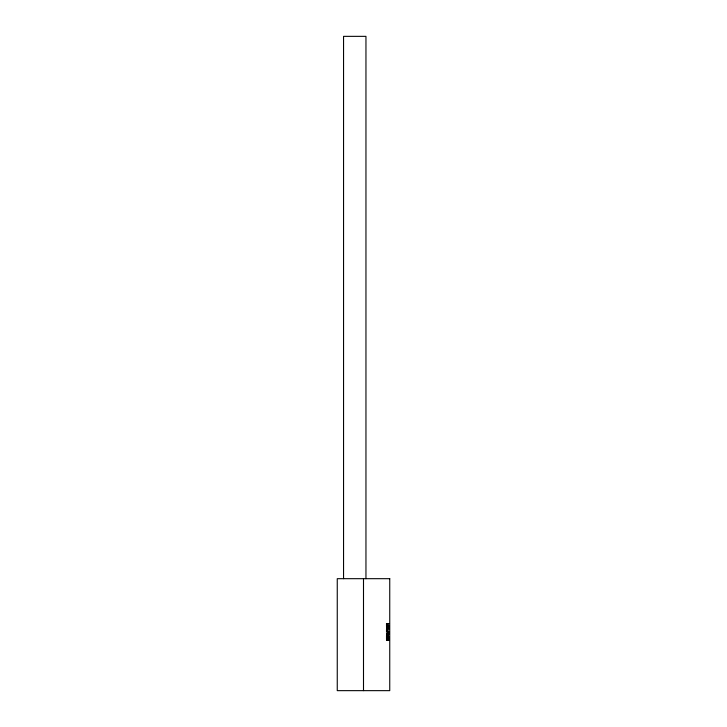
<?xml version="1.0" encoding="UTF-8"?>
<svg xmlns="http://www.w3.org/2000/svg" width="727" height="727" viewBox="0 0 727 727"><rect width="100%" height="100%" fill="white"/><g stroke="black" fill="none" stroke-linecap="round" stroke-linejoin="round"><path stroke-width="0.55" stroke-dasharray="3.63 2.73" d="M387.991 625.22L386.246 626.111L389.745 626.156L386.246 628.146L387.991 628.146M389.745 634.28L386.246 636.243L389.745 636.243L386.246 637.116L389.745 637.116L386.246 638.188L389.745 638.233L386.246 637.325L389.745 637.325L386.246 636.098L389.745 634.944L386.246 634.944L387.991 634.498M386.246 639.278L389.745 637.67L386.246 637.67L389.745 636.107L386.246 635.189L389.745 635.189L386.246 634.144L389.745 634.144L386.246 633.399L389.745 631.609L386.246 631.609L387.991 631.245M389.745 634.053L386.246 634.053L389.745 633.508L386.246 633.508L389.745 633.371L386.246 632.744L389.745 632.744L386.246 632.317L389.745 632.317L386.246 631.336L389.745 631.336L386.246 630.218L389.745 630.218L386.246 628.664L389.745 627.147M387.991 630.336L386.246 630.927L389.745 630.927M386.246 623.711L389.745 623.475L386.246 623.475L386.246 640.405L389.745 639.215L386.246 638.233M389.745 627.601L386.246 627.601L389.745 628.664L386.246 629.736L387.991 629.736M389.745 640.296L386.246 639.824L389.745 639.824L386.246 639.242L389.745 638.188M389.745 626.156L386.246 627.147L389.745 627.21L386.246 625.92L389.745 625.92L386.246 625.393L389.745 625.156L386.246 625.156L389.745 625.393L386.246 626.156M389.745 638.588L386.246 637.988L389.745 637.043L386.246 635.752L387.991 635.752M386.246 638.515L389.745 637.997L386.246 637.079L389.745 636.143L386.246 636.098L389.745 635.752M389.745 639.278L386.246 640.078L389.745 640.078L386.246 640.405M387.991 624.02L386.246 624.339L389.745 624.339M389.745 628.146L386.246 628.41L389.745 628.41L386.246 627.21M387.991 631.699L386.246 631.836L389.745 631.836L386.246 631.609M389.745 638.515L386.246 638.733L389.745 638.733L386.246 638.588L387.991 638.515M386.246 625.393L387.991 625.356M386.246 628.619L389.745 628.664M386.246 633.399L389.745 633.371M387.991 634.28L386.246 634.28L389.745 635.334L386.246 635.334L387.991 636.034M386.246 636.734L389.745 636.734M386.246 637.07L387.991 637.079M386.246 637.988L389.745 637.997M386.246 639.242L389.745 639.215M386.246 623.475L389.745 623.92L386.246 623.92L389.745 624.984L386.246 624.984L389.745 626.256L386.246 626.256L387.991 626.928M389.745 627.737L386.246 629.6L389.745 629.6L386.246 627.737L389.745 627.737M389.745 640.405L386.246 640.333L389.745 640.405"/><path stroke-width="1.09" d="M365.954 578.683L365.954 36.35L343.553 36.35L343.553 578.683M363.5 578.683L363.5 690.65M389.745 578.683L337.255 578.683L337.255 690.65L389.745 690.65L389.745 578.683"/></g></svg>
